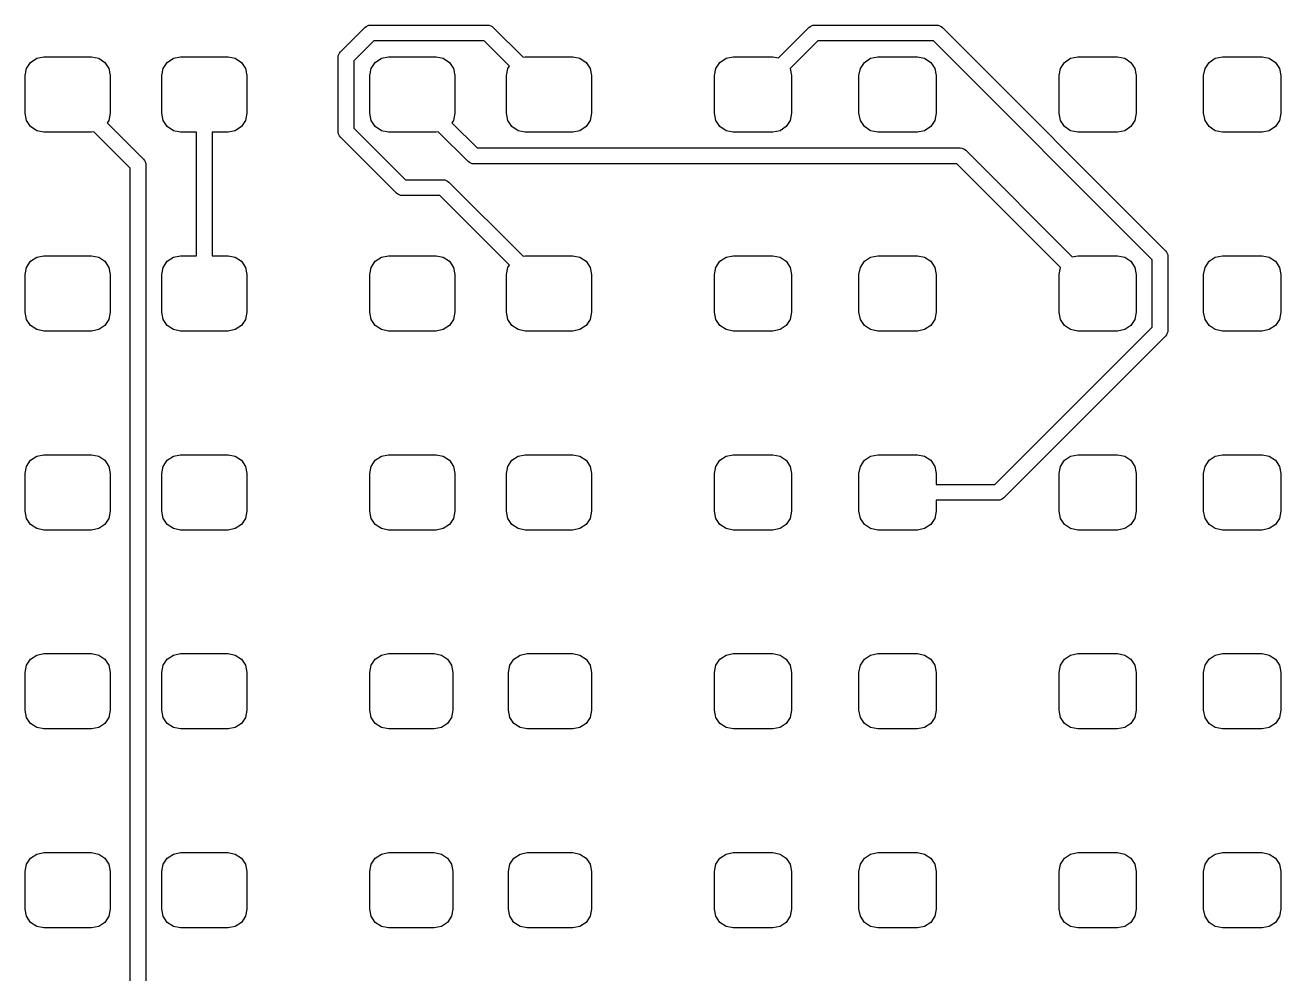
# Model space of a CAD drawing. Header units: inches. Extents: x 5.8 to 18, y -6.4 to -1.3.
# Drawn here: x 8.495 to 9.119, y -2.612 to -2.14 of the extents above; entities that cross this region are included whole.
import ezdxf

# ---------------------------------------------------------------- set-up
doc = ezdxf.new("R2010")
doc.units = ezdxf.units.IN
doc.header["$MEASUREMENT"] = 0
doc.layers.add('F.Cu', color=13, linetype='CONTINUOUS', true_color=0xc83434)

msp = doc.modelspace()

# ---------------------------------------------------------------- linework, layer by layer
at = {"layer": 'F.Cu', "linetype": 'CONTINUOUS'}
for p, q in [((8.6659, -2.14043), (8.66666, -2.14035)), ((8.66666, -2.14035), (8.7249, -2.14035)), ((8.7249, -2.14035), (8.72567, -2.14043)), ((8.88654, -2.14043), (8.8873, -2.14035)), ((8.8873, -2.14035), (8.9481, -2.14035)), ((8.9481, -2.14035), (8.94887, -2.14043)), ((8.65174, -2.15364), (8.66388, -2.14151)), ((8.66388, -2.14151), (8.66448, -2.14102)), ((8.66448, -2.14102), (8.6659, -2.14043)), ((8.72567, -2.14043), (8.72709, -2.14102)), ((8.72709, -2.14102), (8.72769, -2.14151)), ((8.72769, -2.14151), (8.7425, -2.15632)), ((8.86938, -2.15665), (8.88452, -2.14151)), ((8.88452, -2.14151), (8.88512, -2.14102)), ((8.88512, -2.14102), (8.88654, -2.14043)), ((8.94887, -2.14043), (8.95029, -2.14102)), ((8.95029, -2.14102), (8.95088, -2.14151)), ((8.95088, -2.14151), (9.06184, -2.25246)), ((8.6683, -2.14823), (8.65846, -2.15806)), ((8.72327, -2.14823), (8.6683, -2.14823)), ((8.73575, -2.1607), (8.72327, -2.14823)), ((8.88893, -2.14823), (8.87528, -2.16189)), ((8.94647, -2.14823), (8.88893, -2.14823)), ((9.05512, -2.25688), (8.94647, -2.14823)), ((8.49579, -2.16187), (8.49782, -2.15884)), ((8.49782, -2.15884), (8.50085, -2.15681)), ((8.50085, -2.15681), (8.50443, -2.1561)), ((8.50443, -2.1561), (8.52805, -2.1561)), ((8.52805, -2.1561), (8.53163, -2.15681)), ((8.53163, -2.15681), (8.53466, -2.15884)), ((8.53466, -2.15884), (8.53669, -2.16187)), ((8.5637, -2.16187), (8.56573, -2.15884)), ((8.56573, -2.15884), (8.56876, -2.15681)), ((8.56876, -2.15681), (8.57234, -2.1561)), ((8.57234, -2.1561), (8.59596, -2.1561)), ((8.59596, -2.1561), (8.59954, -2.15681)), ((8.59954, -2.15681), (8.60258, -2.15884)), ((8.60258, -2.15884), (8.6046, -2.16187)), ((8.65059, -2.15643), (8.65067, -2.15566)), ((8.65059, -2.19318), (8.65059, -2.15643)), ((8.65067, -2.15566), (8.65125, -2.15424)), ((8.65125, -2.15424), (8.65174, -2.15364)), ((8.65846, -2.15806), (8.65846, -2.19155)), ((8.66705, -2.16187), (8.66908, -2.15884)), ((8.66908, -2.15884), (8.67211, -2.15681)), ((8.67211, -2.15681), (8.67569, -2.1561)), ((8.67569, -2.1561), (8.69931, -2.1561)), ((8.69931, -2.1561), (8.70289, -2.15681)), ((8.70289, -2.15681), (8.70592, -2.15884)), ((8.70592, -2.15884), (8.70795, -2.16187)), ((8.7425, -2.15632), (8.7436, -2.1561)), ((8.7436, -2.1561), (8.76722, -2.1561)), ((8.76722, -2.1561), (8.7708, -2.15681)), ((8.7708, -2.15681), (8.77384, -2.15884)), ((8.77384, -2.15884), (8.77586, -2.16187)), ((8.83831, -2.16187), (8.84034, -2.15884)), ((8.84034, -2.15884), (8.84337, -2.15681)), ((8.84337, -2.15681), (8.84695, -2.1561)), ((8.84695, -2.1561), (8.86663, -2.1561)), ((8.86663, -2.1561), (8.86938, -2.15665)), ((8.91016, -2.16187), (8.91219, -2.15884)), ((8.91219, -2.15884), (8.91522, -2.15681)), ((8.91522, -2.15681), (8.9188, -2.1561)), ((8.9188, -2.1561), (8.93848, -2.1561)), ((8.93848, -2.1561), (8.94206, -2.15681)), ((8.94206, -2.15681), (8.9451, -2.15884)), ((8.9451, -2.15884), (8.94712, -2.16187)), ((9.00957, -2.16187), (9.0116, -2.15884)), ((9.0116, -2.15884), (9.01463, -2.15681)), ((9.01463, -2.15681), (9.01821, -2.1561)), ((9.01821, -2.1561), (9.03789, -2.1561)), ((9.03789, -2.1561), (9.04147, -2.15681)), ((9.04147, -2.15681), (9.04451, -2.15884)), ((9.04451, -2.15884), (9.04653, -2.16187)), ((9.08142, -2.16187), (9.08345, -2.15884)), ((9.08345, -2.15884), (9.08648, -2.15681)), ((9.08648, -2.15681), (9.09006, -2.1561)), ((9.09006, -2.1561), (9.10974, -2.1561)), ((9.10974, -2.1561), (9.11332, -2.15681)), ((9.11332, -2.15681), (9.11636, -2.15884)), ((9.11636, -2.15884), (9.11838, -2.16187)), ((8.49508, -2.16545), (8.49579, -2.16187)), ((8.53669, -2.16187), (8.5374, -2.16545)), ((8.56299, -2.16545), (8.5637, -2.16187)), ((8.6046, -2.16187), (8.60531, -2.16545)), ((8.66634, -2.16545), (8.66705, -2.16187)), ((8.70795, -2.16187), (8.70866, -2.16545)), ((8.73425, -2.16545), (8.73496, -2.16187)), ((8.73496, -2.16187), (8.73575, -2.1607)), ((8.77586, -2.16187), (8.77657, -2.16545)), ((8.8376, -2.16545), (8.83831, -2.16187)), ((8.87528, -2.16189), (8.87598, -2.16545)), ((8.90945, -2.16545), (8.91016, -2.16187)), ((8.94712, -2.16187), (8.94783, -2.16545)), ((9.00886, -2.16545), (9.00957, -2.16187)), ((9.04653, -2.16187), (9.04724, -2.16545)), ((9.08071, -2.16545), (9.08142, -2.16187)), ((9.11838, -2.16187), (9.11909, -2.16545)), ((8.49508, -2.18415), (8.49508, -2.16545)), ((8.5374, -2.16545), (8.5374, -2.18415)), ((8.56299, -2.18415), (8.56299, -2.16545)), ((8.60531, -2.16545), (8.60531, -2.18415)), ((8.66634, -2.18415), (8.66634, -2.16545)), ((8.70866, -2.16545), (8.70866, -2.18415)), ((8.73425, -2.18415), (8.73425, -2.16545)), ((8.77657, -2.16545), (8.77657, -2.18415)), ((8.8376, -2.18415), (8.8376, -2.16545)), ((8.87598, -2.16545), (8.87598, -2.18415)), ((8.90945, -2.18415), (8.90945, -2.16545)), ((8.94783, -2.16545), (8.94783, -2.18415)), ((9.00886, -2.18415), (9.00886, -2.16545)), ((9.04724, -2.16545), (9.04724, -2.18415)), ((9.08071, -2.18415), (9.08071, -2.16545)), ((9.11909, -2.16545), (9.11909, -2.18415)), ((8.49579, -2.18773), (8.49508, -2.18415)), ((8.49782, -2.19077), (8.49579, -2.18773)), ((8.53669, -2.18773), (8.53591, -2.1889)), ((8.53591, -2.1889), (8.55396, -2.20696)), ((8.5374, -2.18415), (8.53669, -2.18773)), ((8.5637, -2.18773), (8.56299, -2.18415)), ((8.56573, -2.19077), (8.5637, -2.18773)), ((8.6046, -2.18773), (8.60258, -2.19077)), ((8.60531, -2.18415), (8.6046, -2.18773)), ((8.66705, -2.18773), (8.66634, -2.18415)), ((8.66908, -2.19077), (8.66705, -2.18773)), ((8.70795, -2.18773), (8.70717, -2.1889)), ((8.70717, -2.1889), (8.71964, -2.20138)), ((8.70866, -2.18415), (8.70795, -2.18773)), ((8.73496, -2.18773), (8.73425, -2.18415)), ((8.73699, -2.19077), (8.73496, -2.18773)), ((8.77586, -2.18773), (8.77384, -2.19077)), ((8.77657, -2.18415), (8.77586, -2.18773)), ((8.83831, -2.18773), (8.8376, -2.18415)), ((8.84034, -2.19077), (8.83831, -2.18773)), ((8.87527, -2.18773), (8.87325, -2.19077)), ((8.87598, -2.18415), (8.87527, -2.18773)), ((8.91016, -2.18773), (8.90945, -2.18415)), ((8.91219, -2.19077), (8.91016, -2.18773)), ((8.94712, -2.18773), (8.9451, -2.19077)), ((8.94783, -2.18415), (8.94712, -2.18773)), ((9.00957, -2.18773), (9.00886, -2.18415)), ((9.0116, -2.19077), (9.00957, -2.18773)), ((9.04653, -2.18773), (9.04451, -2.19077)), ((9.04724, -2.18415), (9.04653, -2.18773)), ((9.08142, -2.18773), (9.08071, -2.18415)), ((9.08345, -2.19077), (9.08142, -2.18773)), ((9.11838, -2.18773), (9.11636, -2.19077)), ((9.11909, -2.18415), (9.11838, -2.18773)), ((8.50085, -2.19279), (8.49782, -2.19077)), ((8.50443, -2.1935), (8.50085, -2.19279)), ((8.52805, -2.1935), (8.50443, -2.1935)), ((8.52915, -2.19328), (8.52805, -2.1935)), ((8.54724, -2.21137), (8.52915, -2.19328)), ((8.56876, -2.19279), (8.56573, -2.19077)), ((8.57234, -2.1935), (8.56876, -2.19279)), ((8.58022, -2.1935), (8.57234, -2.1935)), ((8.58022, -2.25492), (8.58022, -2.1935)), ((8.59596, -2.1935), (8.58809, -2.1935)), ((8.58809, -2.1935), (8.58809, -2.25492)), ((8.59954, -2.19279), (8.59596, -2.1935)), ((8.60258, -2.19077), (8.59954, -2.19279)), ((8.65067, -2.19395), (8.65059, -2.19318)), ((8.65125, -2.19537), (8.65067, -2.19395)), ((8.65174, -2.19596), (8.65125, -2.19537)), ((8.67963, -2.22385), (8.65174, -2.19596)), ((8.65846, -2.19155), (8.68404, -2.21713)), ((8.67211, -2.19279), (8.66908, -2.19077)), ((8.67569, -2.1935), (8.67211, -2.19279)), ((8.69931, -2.1935), (8.67569, -2.1935)), ((8.70041, -2.19328), (8.69931, -2.1935)), ((8.71523, -2.2081), (8.70041, -2.19328)), ((8.74002, -2.19279), (8.73699, -2.19077)), ((8.7436, -2.1935), (8.74002, -2.19279)), ((8.76722, -2.1935), (8.7436, -2.1935)), ((8.7708, -2.19279), (8.76722, -2.1935)), ((8.77384, -2.19077), (8.7708, -2.19279)), ((8.84337, -2.19279), (8.84034, -2.19077)), ((8.84695, -2.1935), (8.84337, -2.19279)), ((8.86663, -2.1935), (8.84695, -2.1935)), ((8.87021, -2.19279), (8.86663, -2.1935)), ((8.87325, -2.19077), (8.87021, -2.19279)), ((8.91522, -2.19279), (8.91219, -2.19077)), ((8.9188, -2.1935), (8.91522, -2.19279)), ((8.93848, -2.1935), (8.9188, -2.1935)), ((8.94206, -2.19279), (8.93848, -2.1935)), ((8.9451, -2.19077), (8.94206, -2.19279)), ((9.01463, -2.19279), (9.0116, -2.19077)), ((9.01821, -2.1935), (9.01463, -2.19279)), ((9.03789, -2.1935), (9.01821, -2.1935)), ((9.04147, -2.19279), (9.03789, -2.1935)), ((9.04451, -2.19077), (9.04147, -2.19279)), ((9.08648, -2.19279), (9.08345, -2.19077)), ((9.09006, -2.1935), (9.08648, -2.19279)), ((9.10974, -2.1935), (9.09006, -2.1935)), ((9.11332, -2.19279), (9.10974, -2.1935)), ((9.11636, -2.19077), (9.11332, -2.19279)), ((8.71964, -2.20138), (8.95974, -2.20138)), ((8.95974, -2.20138), (8.96051, -2.20145)), ((8.96051, -2.20145), (8.96193, -2.20204)), ((8.96193, -2.20204), (8.96253, -2.20253)), ((8.96253, -2.20253), (9.01546, -2.25547)), ((8.55396, -2.20696), (8.55445, -2.20756)), ((8.55445, -2.20756), (8.55488, -2.20859)), ((8.55488, -2.20859), (8.55504, -2.20898)), ((8.55504, -2.20898), (8.55512, -2.20974)), ((8.71582, -2.20859), (8.71523, -2.2081)), ((8.71724, -2.20918), (8.71582, -2.20859)), ((8.54724, -2.88491), (8.54724, -2.21137)), ((8.55512, -2.20974), (8.55512, -2.88328)), ((8.71801, -2.20925), (8.71724, -2.20918)), ((8.95811, -2.20925), (8.71801, -2.20925)), ((9.00957, -2.26071), (8.95811, -2.20925)), ((8.68404, -2.21713), (8.70285, -2.21713)), ((8.70285, -2.21713), (8.70362, -2.2172)), ((8.70362, -2.2172), (8.70504, -2.21779)), ((8.70504, -2.21779), (8.70564, -2.21828)), ((8.70564, -2.21828), (8.7425, -2.25514)), ((8.68023, -2.22434), (8.67963, -2.22385)), ((8.68064, -2.22451), (8.68023, -2.22434)), ((8.68164, -2.22492), (8.68064, -2.22451)), ((8.68241, -2.225), (8.68164, -2.22492)), ((8.70122, -2.225), (8.68241, -2.225)), ((8.73575, -2.25952), (8.70122, -2.225)), ((9.06184, -2.25246), (9.06233, -2.25306)), ((8.49579, -2.26069), (8.49782, -2.25766)), ((8.49782, -2.25766), (8.50085, -2.25563)), ((8.50085, -2.25563), (8.50443, -2.25492)), ((8.50443, -2.25492), (8.52805, -2.25492)), ((8.52805, -2.25492), (8.53163, -2.25563)), ((8.53163, -2.25563), (8.53466, -2.25766)), ((8.53466, -2.25766), (8.53669, -2.26069)), ((8.5637, -2.26069), (8.56573, -2.25766)), ((8.56573, -2.25766), (8.56876, -2.25563)), ((8.56876, -2.25563), (8.57234, -2.25492)), ((8.57234, -2.25492), (8.58022, -2.25492)), ((8.58809, -2.25492), (8.59596, -2.25492)), ((8.59596, -2.25492), (8.59954, -2.25563)), ((8.59954, -2.25563), (8.60258, -2.25766)), ((8.60258, -2.25766), (8.6046, -2.26069)), ((8.66705, -2.26069), (8.66908, -2.25766)), ((8.66908, -2.25766), (8.67211, -2.25563)), ((8.67211, -2.25563), (8.67569, -2.25492)), ((8.67569, -2.25492), (8.69931, -2.25492)), ((8.69931, -2.25492), (8.70289, -2.25563)), ((8.70289, -2.25563), (8.70592, -2.25766)), ((8.70592, -2.25766), (8.70795, -2.26069)), ((8.7425, -2.25514), (8.7436, -2.25492)), ((8.7436, -2.25492), (8.76722, -2.25492)), ((8.76722, -2.25492), (8.7708, -2.25563)), ((8.7708, -2.25563), (8.77384, -2.25766)), ((8.77384, -2.25766), (8.77586, -2.26069)), ((8.83831, -2.26069), (8.84034, -2.25766)), ((8.84034, -2.25766), (8.84337, -2.25563)), ((8.84337, -2.25563), (8.84695, -2.25492)), ((8.84695, -2.25492), (8.86663, -2.25492)), ((8.86663, -2.25492), (8.87021, -2.25563)), ((8.87021, -2.25563), (8.87325, -2.25766)), ((8.87325, -2.25766), (8.87527, -2.26069)), ((8.91016, -2.26069), (8.91219, -2.25766)), ((8.91219, -2.25766), (8.91522, -2.25563)), ((8.91522, -2.25563), (8.9188, -2.25492)), ((8.9188, -2.25492), (8.93848, -2.25492)), ((8.93848, -2.25492), (8.94206, -2.25563)), ((8.94206, -2.25563), (8.9451, -2.25766)), ((8.9451, -2.25766), (8.94712, -2.26069)), ((9.01546, -2.25547), (9.01821, -2.25492)), ((9.01821, -2.25492), (9.03789, -2.25492)), ((9.03789, -2.25492), (9.04147, -2.25563)), ((9.04147, -2.25563), (9.04451, -2.25766)), ((9.04451, -2.25766), (9.04653, -2.26069)), ((9.05512, -2.29037), (9.05512, -2.25688)), ((9.06233, -2.25306), (9.06292, -2.25448)), ((9.06292, -2.25448), (9.06299, -2.25525)), ((9.06299, -2.25525), (9.06299, -2.292)), ((9.08142, -2.26069), (9.08345, -2.25766)), ((9.08345, -2.25766), (9.08648, -2.25563)), ((9.08648, -2.25563), (9.09006, -2.25492)), ((9.09006, -2.25492), (9.10974, -2.25492)), ((9.10974, -2.25492), (9.11332, -2.25563)), ((9.11332, -2.25563), (9.11636, -2.25766)), ((9.11636, -2.25766), (9.11838, -2.26069)), ((8.49508, -2.26427), (8.49579, -2.26069)), ((8.49508, -2.28297), (8.49508, -2.26427)), ((8.53669, -2.26069), (8.5374, -2.26427)), ((8.5374, -2.26427), (8.5374, -2.28297)), ((8.56299, -2.26427), (8.5637, -2.26069)), ((8.56299, -2.28297), (8.56299, -2.26427)), ((8.6046, -2.26069), (8.60531, -2.26427)), ((8.60531, -2.26427), (8.60531, -2.28297)), ((8.66634, -2.26427), (8.66705, -2.26069)), ((8.66634, -2.28297), (8.66634, -2.26427)), ((8.70795, -2.26069), (8.70866, -2.26427)), ((8.70866, -2.26427), (8.70866, -2.28297)), ((8.73425, -2.26427), (8.73496, -2.26069)), ((8.73425, -2.28297), (8.73425, -2.26427)), ((8.73496, -2.26069), (8.73575, -2.25952)), ((8.77586, -2.26069), (8.77657, -2.26427)), ((8.77657, -2.26427), (8.77657, -2.28297)), ((8.8376, -2.26427), (8.83831, -2.26069)), ((8.8376, -2.28297), (8.8376, -2.26427)), ((8.87527, -2.26069), (8.87598, -2.26427)), ((8.87598, -2.26427), (8.87598, -2.28297)), ((8.90945, -2.26427), (8.91016, -2.26069)), ((8.90945, -2.28297), (8.90945, -2.26427)), ((8.94712, -2.26069), (8.94783, -2.26427)), ((8.94783, -2.26427), (8.94783, -2.28297)), ((9.00886, -2.26427), (9.00957, -2.26071)), ((9.00886, -2.28297), (9.00886, -2.26427)), ((9.04653, -2.26069), (9.04724, -2.26427)), ((9.04724, -2.26427), (9.04724, -2.28297)), ((9.08071, -2.26427), (9.08142, -2.26069)), ((9.08071, -2.28297), (9.08071, -2.26427)), ((9.11838, -2.26069), (9.11909, -2.26427)), ((9.11909, -2.26427), (9.11909, -2.28297)), ((8.49579, -2.28655), (8.49508, -2.28297)), ((8.5374, -2.28297), (8.53669, -2.28655)), ((8.5637, -2.28655), (8.56299, -2.28297)), ((8.60531, -2.28297), (8.6046, -2.28655)), ((8.66705, -2.28655), (8.66634, -2.28297)), ((8.70866, -2.28297), (8.70795, -2.28655)), ((8.73496, -2.28655), (8.73425, -2.28297)), ((8.77657, -2.28297), (8.77586, -2.28655)), ((8.83831, -2.28655), (8.8376, -2.28297)), ((8.87598, -2.28297), (8.87527, -2.28655)), ((8.91016, -2.28655), (8.90945, -2.28297)), ((8.94783, -2.28297), (8.94712, -2.28655)), ((9.00957, -2.28655), (9.00886, -2.28297)), ((9.04724, -2.28297), (9.04653, -2.28655)), ((9.08142, -2.28655), (9.08071, -2.28297)), ((9.11909, -2.28297), (9.11838, -2.28655)), ((8.49782, -2.28958), (8.49579, -2.28655)), ((8.50085, -2.29161), (8.49782, -2.28958)), ((8.53466, -2.28958), (8.53163, -2.29161)), ((8.53669, -2.28655), (8.53466, -2.28958)), ((8.56573, -2.28958), (8.5637, -2.28655)), ((8.56876, -2.29161), (8.56573, -2.28958)), ((8.60258, -2.28958), (8.59954, -2.29161)), ((8.6046, -2.28655), (8.60258, -2.28958)), ((8.66908, -2.28958), (8.66705, -2.28655)), ((8.67211, -2.29161), (8.66908, -2.28958)), ((8.70592, -2.28958), (8.70289, -2.29161)), ((8.70795, -2.28655), (8.70592, -2.28958)), ((8.73699, -2.28958), (8.73496, -2.28655)), ((8.74002, -2.29161), (8.73699, -2.28958)), ((8.77384, -2.28958), (8.7708, -2.29161)), ((8.77586, -2.28655), (8.77384, -2.28958)), ((8.84034, -2.28958), (8.83831, -2.28655)), ((8.84337, -2.29161), (8.84034, -2.28958)), ((8.87325, -2.28958), (8.87021, -2.29161)), ((8.87527, -2.28655), (8.87325, -2.28958)), ((8.91219, -2.28958), (8.91016, -2.28655)), ((8.91522, -2.29161), (8.91219, -2.28958)), ((8.9451, -2.28958), (8.94206, -2.29161)), ((8.94712, -2.28655), (8.9451, -2.28958)), ((9.0116, -2.28958), (9.00957, -2.28655)), ((9.01463, -2.29161), (9.0116, -2.28958)), ((9.04451, -2.28958), (9.04147, -2.29161)), ((9.04653, -2.28655), (9.04451, -2.28958)), ((9.08345, -2.28958), (9.08142, -2.28655)), ((9.08648, -2.29161), (9.08345, -2.28958)), ((9.11636, -2.28958), (9.11332, -2.29161)), ((9.11838, -2.28655), (9.11636, -2.28958)), ((8.50443, -2.29232), (8.50085, -2.29161)), ((8.52805, -2.29232), (8.50443, -2.29232)), ((8.53163, -2.29161), (8.52805, -2.29232)), ((8.57234, -2.29232), (8.56876, -2.29161)), ((8.59596, -2.29232), (8.57234, -2.29232)), ((8.59954, -2.29161), (8.59596, -2.29232)), ((8.67569, -2.29232), (8.67211, -2.29161)), ((8.69931, -2.29232), (8.67569, -2.29232)), ((8.70289, -2.29161), (8.69931, -2.29232)), ((8.7436, -2.29232), (8.74002, -2.29161)), ((8.76722, -2.29232), (8.7436, -2.29232)), ((8.7708, -2.29161), (8.76722, -2.29232)), ((8.84695, -2.29232), (8.84337, -2.29161)), ((8.86663, -2.29232), (8.84695, -2.29232)), ((8.87021, -2.29161), (8.86663, -2.29232)), ((8.9188, -2.29232), (8.91522, -2.29161)), ((8.93848, -2.29232), (8.9188, -2.29232)), ((8.94206, -2.29161), (8.93848, -2.29232)), ((8.97698, -2.3685), (9.05512, -2.29037)), ((9.06184, -2.29478), (8.98139, -2.37522)), ((9.01821, -2.29232), (9.01463, -2.29161)), ((9.03789, -2.29232), (9.01821, -2.29232)), ((9.04147, -2.29161), (9.03789, -2.29232)), ((9.06233, -2.29418), (9.06184, -2.29478)), ((9.0625, -2.29377), (9.06233, -2.29418)), ((9.06292, -2.29277), (9.0625, -2.29377)), ((9.06299, -2.292), (9.06292, -2.29277)), ((9.09006, -2.29232), (9.08648, -2.29161)), ((9.10974, -2.29232), (9.09006, -2.29232)), ((9.11332, -2.29161), (9.10974, -2.29232)), ((8.49579, -2.35951), (8.49782, -2.35648)), ((8.49782, -2.35648), (8.50085, -2.35445)), ((8.50085, -2.35445), (8.50443, -2.35374)), ((8.50443, -2.35374), (8.52805, -2.35374)), ((8.52805, -2.35374), (8.53163, -2.35445)), ((8.53163, -2.35445), (8.53466, -2.35648)), ((8.53466, -2.35648), (8.53669, -2.35951)), ((8.5637, -2.35951), (8.56573, -2.35648)), ((8.56573, -2.35648), (8.56876, -2.35445)), ((8.56876, -2.35445), (8.57234, -2.35374)), ((8.57234, -2.35374), (8.59596, -2.35374)), ((8.59596, -2.35374), (8.59954, -2.35445)), ((8.59954, -2.35445), (8.60258, -2.35648)), ((8.60258, -2.35648), (8.6046, -2.35951)), ((8.66705, -2.35951), (8.66908, -2.35648)), ((8.66908, -2.35648), (8.67211, -2.35445)), ((8.67211, -2.35445), (8.67569, -2.35374)), ((8.67569, -2.35374), (8.69931, -2.35374)), ((8.69931, -2.35374), (8.70289, -2.35445)), ((8.70289, -2.35445), (8.70592, -2.35648)), ((8.70592, -2.35648), (8.70795, -2.35951)), ((8.73496, -2.35951), (8.73699, -2.35648)), ((8.73699, -2.35648), (8.74002, -2.35445)), ((8.74002, -2.35445), (8.7436, -2.35374)), ((8.7436, -2.35374), (8.76722, -2.35374)), ((8.76722, -2.35374), (8.7708, -2.35445)), ((8.7708, -2.35445), (8.77384, -2.35648)), ((8.77384, -2.35648), (8.77586, -2.35951)), ((8.83831, -2.35951), (8.84034, -2.35648)), ((8.84034, -2.35648), (8.84337, -2.35445)), ((8.84337, -2.35445), (8.84695, -2.35374)), ((8.84695, -2.35374), (8.86663, -2.35374)), ((8.86663, -2.35374), (8.87021, -2.35445)), ((8.87021, -2.35445), (8.87325, -2.35648)), ((8.87325, -2.35648), (8.87527, -2.35951)), ((8.91016, -2.35951), (8.91219, -2.35648)), ((8.91219, -2.35648), (8.91522, -2.35445)), ((8.91522, -2.35445), (8.9188, -2.35374)), ((8.9188, -2.35374), (8.93848, -2.35374)), ((8.93848, -2.35374), (8.94206, -2.35445)), ((8.94206, -2.35445), (8.9451, -2.35648)), ((8.9451, -2.35648), (8.94712, -2.35951)), ((9.00957, -2.35951), (9.0116, -2.35648)), ((9.0116, -2.35648), (9.01463, -2.35445)), ((9.01463, -2.35445), (9.01821, -2.35374)), ((9.01821, -2.35374), (9.03789, -2.35374)), ((9.03789, -2.35374), (9.04147, -2.35445)), ((9.04147, -2.35445), (9.04451, -2.35648)), ((9.04451, -2.35648), (9.04653, -2.35951)), ((9.08142, -2.35951), (9.08345, -2.35648)), ((9.08345, -2.35648), (9.08648, -2.35445)), ((9.08648, -2.35445), (9.09006, -2.35374)), ((9.09006, -2.35374), (9.10974, -2.35374)), ((9.10974, -2.35374), (9.11332, -2.35445)), ((9.11332, -2.35445), (9.11636, -2.35648)), ((9.11636, -2.35648), (9.11838, -2.35951)), ((8.49508, -2.36309), (8.49579, -2.35951)), ((8.49508, -2.38179), (8.49508, -2.36309)), ((8.53669, -2.35951), (8.5374, -2.36309)), ((8.5374, -2.36309), (8.5374, -2.38179)), ((8.56299, -2.36309), (8.5637, -2.35951)), ((8.56299, -2.38179), (8.56299, -2.36309)), ((8.6046, -2.35951), (8.60531, -2.36309)), ((8.60531, -2.36309), (8.60531, -2.38179)), ((8.66634, -2.36309), (8.66705, -2.35951)), ((8.66634, -2.38179), (8.66634, -2.36309)), ((8.70795, -2.35951), (8.70866, -2.36309)), ((8.70866, -2.36309), (8.70866, -2.38179)), ((8.73425, -2.36309), (8.73496, -2.35951)), ((8.73425, -2.38179), (8.73425, -2.36309)), ((8.77586, -2.35951), (8.77657, -2.36309)), ((8.77657, -2.36309), (8.77657, -2.38179)), ((8.8376, -2.36309), (8.83831, -2.35951)), ((8.8376, -2.38179), (8.8376, -2.36309)), ((8.87527, -2.35951), (8.87598, -2.36309)), ((8.87598, -2.36309), (8.87598, -2.38179)), ((8.90945, -2.36309), (8.91016, -2.35951)), ((8.90945, -2.38179), (8.90945, -2.36309)), ((8.94712, -2.35951), (8.94783, -2.36309)), ((8.94783, -2.36309), (8.94783, -2.3685)), ((9.00886, -2.36309), (9.00957, -2.35951)), ((9.00886, -2.38179), (9.00886, -2.36309)), ((9.04653, -2.35951), (9.04724, -2.36309)), ((9.04724, -2.36309), (9.04724, -2.38179)), ((9.08071, -2.36309), (9.08142, -2.35951)), ((9.08071, -2.38179), (9.08071, -2.36309)), ((9.11838, -2.35951), (9.11909, -2.36309)), ((9.11909, -2.36309), (9.11909, -2.38179)), ((8.94783, -2.3685), (8.97698, -2.3685)), ((8.97861, -2.37638), (8.94783, -2.37638)), ((8.94783, -2.37638), (8.94783, -2.38179)), ((8.97938, -2.3763), (8.97861, -2.37638)), ((8.9808, -2.37571), (8.97938, -2.3763)), ((8.98139, -2.37522), (8.9808, -2.37571)), ((8.49579, -2.38537), (8.49508, -2.38179)), ((8.5374, -2.38179), (8.53669, -2.38537)), ((8.5637, -2.38537), (8.56299, -2.38179)), ((8.60531, -2.38179), (8.6046, -2.38537)), ((8.66705, -2.38537), (8.66634, -2.38179)), ((8.70866, -2.38179), (8.70795, -2.38537)), ((8.73496, -2.38537), (8.73425, -2.38179)), ((8.77657, -2.38179), (8.77586, -2.38537)), ((8.83831, -2.38537), (8.8376, -2.38179)), ((8.87598, -2.38179), (8.87527, -2.38537)), ((8.91016, -2.38537), (8.90945, -2.38179)), ((8.94783, -2.38179), (8.94712, -2.38537)), ((9.00957, -2.38537), (9.00886, -2.38179)), ((9.04724, -2.38179), (9.04653, -2.38537)), ((9.08142, -2.38537), (9.08071, -2.38179)), ((9.11909, -2.38179), (9.11838, -2.38537)), ((8.49782, -2.3884), (8.49579, -2.38537)), ((8.50085, -2.39043), (8.49782, -2.3884)), ((8.53466, -2.3884), (8.53163, -2.39043)), ((8.53669, -2.38537), (8.53466, -2.3884)), ((8.56573, -2.3884), (8.5637, -2.38537)), ((8.56876, -2.39043), (8.56573, -2.3884)), ((8.60258, -2.3884), (8.59954, -2.39043)), ((8.6046, -2.38537), (8.60258, -2.3884)), ((8.66908, -2.3884), (8.66705, -2.38537)), ((8.67211, -2.39043), (8.66908, -2.3884)), ((8.70592, -2.3884), (8.70289, -2.39043)), ((8.70795, -2.38537), (8.70592, -2.3884)), ((8.73699, -2.3884), (8.73496, -2.38537)), ((8.74002, -2.39043), (8.73699, -2.3884)), ((8.77384, -2.3884), (8.7708, -2.39043)), ((8.77586, -2.38537), (8.77384, -2.3884)), ((8.84034, -2.3884), (8.83831, -2.38537)), ((8.84337, -2.39043), (8.84034, -2.3884)), ((8.87325, -2.3884), (8.87021, -2.39043)), ((8.87527, -2.38537), (8.87325, -2.3884)), ((8.91219, -2.3884), (8.91016, -2.38537)), ((8.91522, -2.39043), (8.91219, -2.3884)), ((8.9451, -2.3884), (8.94206, -2.39043)), ((8.94712, -2.38537), (8.9451, -2.3884)), ((9.0116, -2.3884), (9.00957, -2.38537)), ((9.01463, -2.39043), (9.0116, -2.3884)), ((9.04451, -2.3884), (9.04147, -2.39043)), ((9.04653, -2.38537), (9.04451, -2.3884)), ((9.08345, -2.3884), (9.08142, -2.38537)), ((9.08648, -2.39043), (9.08345, -2.3884)), ((9.11636, -2.3884), (9.11332, -2.39043)), ((9.11838, -2.38537), (9.11636, -2.3884)), ((8.50443, -2.39114), (8.50085, -2.39043)), ((8.52805, -2.39114), (8.50443, -2.39114)), ((8.53163, -2.39043), (8.52805, -2.39114)), ((8.57234, -2.39114), (8.56876, -2.39043)), ((8.59596, -2.39114), (8.57234, -2.39114)), ((8.59954, -2.39043), (8.59596, -2.39114)), ((8.67569, -2.39114), (8.67211, -2.39043)), ((8.69931, -2.39114), (8.67569, -2.39114)), ((8.70289, -2.39043), (8.69931, -2.39114)), ((8.7436, -2.39114), (8.74002, -2.39043)), ((8.76722, -2.39114), (8.7436, -2.39114)), ((8.7708, -2.39043), (8.76722, -2.39114)), ((8.84695, -2.39114), (8.84337, -2.39043)), ((8.86663, -2.39114), (8.84695, -2.39114)), ((8.87021, -2.39043), (8.86663, -2.39114)), ((8.9188, -2.39114), (8.91522, -2.39043)), ((8.93848, -2.39114), (8.9188, -2.39114)), ((8.94206, -2.39043), (8.93848, -2.39114)), ((9.01821, -2.39114), (9.01463, -2.39043)), ((9.03789, -2.39114), (9.01821, -2.39114)), ((9.04147, -2.39043), (9.03789, -2.39114)), ((9.09006, -2.39114), (9.08648, -2.39043)), ((9.10974, -2.39114), (9.09006, -2.39114)), ((9.11332, -2.39043), (9.10974, -2.39114)), ((8.49508, -2.46191), (8.49579, -2.45833)), ((8.49579, -2.45833), (8.49782, -2.4553)), ((8.49782, -2.4553), (8.50085, -2.45327)), ((8.50085, -2.45327), (8.50443, -2.45256)), ((8.50443, -2.45256), (8.52805, -2.45256)), ((8.52805, -2.45256), (8.53163, -2.45327)), ((8.53163, -2.45327), (8.53466, -2.4553)), ((8.53466, -2.4553), (8.53669, -2.45833)), ((8.53669, -2.45833), (8.5374, -2.46191)), ((8.56299, -2.46191), (8.5637, -2.45833)), ((8.5637, -2.45833), (8.56573, -2.4553)), ((8.56573, -2.4553), (8.56876, -2.45327)), ((8.56876, -2.45327), (8.57234, -2.45256)), ((8.57234, -2.45256), (8.59596, -2.45256)), ((8.59596, -2.45256), (8.59954, -2.45327)), ((8.59954, -2.45327), (8.60258, -2.4553)), ((8.60258, -2.4553), (8.6046, -2.45833)), ((8.6046, -2.45833), (8.60531, -2.46191)), ((8.66634, -2.46191), (8.66705, -2.45833)), ((8.66705, -2.45833), (8.66908, -2.4553)), ((8.66908, -2.4553), (8.67211, -2.45327)), ((8.67211, -2.45327), (8.67569, -2.45256)), ((8.67569, -2.45256), (8.69833, -2.45256)), ((8.69833, -2.45256), (8.70191, -2.45327)), ((8.70191, -2.45327), (8.70494, -2.4553)), ((8.70494, -2.4553), (8.70697, -2.45833)), ((8.70697, -2.45833), (8.70768, -2.46191)), ((8.73524, -2.46191), (8.73595, -2.45833)), ((8.73595, -2.45833), (8.73797, -2.4553)), ((8.73797, -2.4553), (8.74101, -2.45327)), ((8.74101, -2.45327), (8.74459, -2.45256)), ((8.74459, -2.45256), (8.76722, -2.45256)), ((8.76722, -2.45256), (8.7708, -2.45327)), ((8.7708, -2.45327), (8.77384, -2.4553)), ((8.77384, -2.4553), (8.77586, -2.45833)), ((8.77586, -2.45833), (8.77657, -2.46191)), ((8.8376, -2.46191), (8.83831, -2.45833)), ((8.83831, -2.45833), (8.84034, -2.4553)), ((8.84034, -2.4553), (8.84337, -2.45327)), ((8.84337, -2.45327), (8.84695, -2.45256)), ((8.84695, -2.45256), (8.86663, -2.45256)), ((8.86663, -2.45256), (8.87021, -2.45327)), ((8.87021, -2.45327), (8.87325, -2.4553)), ((8.87325, -2.4553), (8.87527, -2.45833)), ((8.87527, -2.45833), (8.87598, -2.46191)), ((8.90945, -2.46191), (8.91016, -2.45833)), ((8.91016, -2.45833), (8.91219, -2.4553)), ((8.91219, -2.4553), (8.91522, -2.45327)), ((8.91522, -2.45327), (8.9188, -2.45256)), ((8.9188, -2.45256), (8.93848, -2.45256)), ((8.93848, -2.45256), (8.94206, -2.45327)), ((8.94206, -2.45327), (8.9451, -2.4553)), ((8.9451, -2.4553), (8.94712, -2.45833)), ((8.94712, -2.45833), (8.94783, -2.46191)), ((9.00886, -2.46191), (9.00957, -2.45833)), ((9.00957, -2.45833), (9.0116, -2.4553)), ((9.0116, -2.4553), (9.01463, -2.45327)), ((9.01463, -2.45327), (9.01821, -2.45256)), ((9.01821, -2.45256), (9.03789, -2.45256)), ((9.03789, -2.45256), (9.04147, -2.45327)), ((9.04147, -2.45327), (9.04451, -2.4553)), ((9.04451, -2.4553), (9.04653, -2.45833)), ((9.04653, -2.45833), (9.04724, -2.46191)), ((9.08071, -2.46191), (9.08142, -2.45833)), ((9.08142, -2.45833), (9.08345, -2.4553)), ((9.08345, -2.4553), (9.08648, -2.45327)), ((9.08648, -2.45327), (9.09006, -2.45256)), ((9.09006, -2.45256), (9.10974, -2.45256)), ((9.10974, -2.45256), (9.11332, -2.45327)), ((9.11332, -2.45327), (9.11636, -2.4553)), ((9.11636, -2.4553), (9.11838, -2.45833)), ((9.11838, -2.45833), (9.11909, -2.46191)), ((8.49508, -2.48061), (8.49508, -2.46191)), ((8.5374, -2.46191), (8.5374, -2.48061)), ((8.56299, -2.48061), (8.56299, -2.46191)), ((8.60531, -2.46191), (8.60531, -2.48061)), ((8.66634, -2.48061), (8.66634, -2.46191)), ((8.70768, -2.46191), (8.70768, -2.48061)), ((8.73524, -2.48061), (8.73524, -2.46191)), ((8.77657, -2.46191), (8.77657, -2.48061)), ((8.8376, -2.48061), (8.8376, -2.46191)), ((8.87598, -2.46191), (8.87598, -2.48061)), ((8.90945, -2.48061), (8.90945, -2.46191)), ((8.94783, -2.46191), (8.94783, -2.48061)), ((9.00886, -2.48061), (9.00886, -2.46191)), ((9.04724, -2.46191), (9.04724, -2.48061)), ((9.08071, -2.48061), (9.08071, -2.46191)), ((9.11909, -2.46191), (9.11909, -2.48061)), ((8.49579, -2.48419), (8.49508, -2.48061)), ((8.5374, -2.48061), (8.53669, -2.48419)), ((8.5637, -2.48419), (8.56299, -2.48061)), ((8.60531, -2.48061), (8.6046, -2.48419)), ((8.66705, -2.48419), (8.66634, -2.48061)), ((8.70768, -2.48061), (8.70697, -2.48419)), ((8.73595, -2.48419), (8.73524, -2.48061)), ((8.77657, -2.48061), (8.77586, -2.48419)), ((8.83831, -2.48419), (8.8376, -2.48061)), ((8.87598, -2.48061), (8.87527, -2.48419)), ((8.91016, -2.48419), (8.90945, -2.48061)), ((8.94783, -2.48061), (8.94712, -2.48419)), ((9.00957, -2.48419), (9.00886, -2.48061)), ((9.04724, -2.48061), (9.04653, -2.48419)), ((9.08142, -2.48419), (9.08071, -2.48061)), ((9.11909, -2.48061), (9.11838, -2.48419)), ((8.49782, -2.48722), (8.49579, -2.48419)), ((8.50085, -2.48925), (8.49782, -2.48722)), ((8.50443, -2.48996), (8.50085, -2.48925)), ((8.53163, -2.48925), (8.52805, -2.48996)), ((8.53466, -2.48722), (8.53163, -2.48925)), ((8.53669, -2.48419), (8.53466, -2.48722)), ((8.56573, -2.48722), (8.5637, -2.48419)), ((8.56876, -2.48925), (8.56573, -2.48722)), ((8.57234, -2.48996), (8.56876, -2.48925)), ((8.59954, -2.48925), (8.59596, -2.48996)), ((8.60258, -2.48722), (8.59954, -2.48925)), ((8.6046, -2.48419), (8.60258, -2.48722)), ((8.66908, -2.48722), (8.66705, -2.48419)), ((8.67211, -2.48925), (8.66908, -2.48722)), ((8.67569, -2.48996), (8.67211, -2.48925)), ((8.70191, -2.48925), (8.69833, -2.48996)), ((8.70494, -2.48722), (8.70191, -2.48925)), ((8.70697, -2.48419), (8.70494, -2.48722)), ((8.73797, -2.48722), (8.73595, -2.48419)), ((8.74101, -2.48925), (8.73797, -2.48722)), ((8.74459, -2.48996), (8.74101, -2.48925)), ((8.7708, -2.48925), (8.76722, -2.48996)), ((8.77384, -2.48722), (8.7708, -2.48925)), ((8.77586, -2.48419), (8.77384, -2.48722)), ((8.84034, -2.48722), (8.83831, -2.48419)), ((8.84337, -2.48925), (8.84034, -2.48722)), ((8.84695, -2.48996), (8.84337, -2.48925)), ((8.87021, -2.48925), (8.86663, -2.48996)), ((8.87325, -2.48722), (8.87021, -2.48925)), ((8.87527, -2.48419), (8.87325, -2.48722)), ((8.91219, -2.48722), (8.91016, -2.48419)), ((8.91522, -2.48925), (8.91219, -2.48722)), ((8.9188, -2.48996), (8.91522, -2.48925)), ((8.94206, -2.48925), (8.93848, -2.48996)), ((8.9451, -2.48722), (8.94206, -2.48925)), ((8.94712, -2.48419), (8.9451, -2.48722)), ((9.0116, -2.48722), (9.00957, -2.48419)), ((9.01463, -2.48925), (9.0116, -2.48722)), ((9.01821, -2.48996), (9.01463, -2.48925)), ((9.04147, -2.48925), (9.03789, -2.48996)), ((9.04451, -2.48722), (9.04147, -2.48925)), ((9.04653, -2.48419), (9.04451, -2.48722)), ((9.08345, -2.48722), (9.08142, -2.48419)), ((9.08648, -2.48925), (9.08345, -2.48722)), ((9.09006, -2.48996), (9.08648, -2.48925)), ((9.11332, -2.48925), (9.10974, -2.48996)), ((9.11636, -2.48722), (9.11332, -2.48925)), ((9.11838, -2.48419), (9.11636, -2.48722)), ((8.52805, -2.48996), (8.50443, -2.48996)), ((8.59596, -2.48996), (8.57234, -2.48996)), ((8.69833, -2.48996), (8.67569, -2.48996)), ((8.76722, -2.48996), (8.74459, -2.48996)), ((8.86663, -2.48996), (8.84695, -2.48996)), ((8.93848, -2.48996), (8.9188, -2.48996)), ((9.03789, -2.48996), (9.01821, -2.48996)), ((9.10974, -2.48996), (9.09006, -2.48996)), ((8.49782, -2.55412), (8.50085, -2.55209)), ((8.50085, -2.55209), (8.50443, -2.55138)), ((8.50443, -2.55138), (8.52805, -2.55138)), ((8.52805, -2.55138), (8.53163, -2.55209)), ((8.53163, -2.55209), (8.53466, -2.55412)), ((8.56573, -2.55412), (8.56876, -2.55209)), ((8.56876, -2.55209), (8.57234, -2.55138)), ((8.57234, -2.55138), (8.59596, -2.55138)), ((8.59596, -2.55138), (8.59954, -2.55209)), ((8.59954, -2.55209), (8.60258, -2.55412)), ((8.66908, -2.55412), (8.67211, -2.55209)), ((8.67211, -2.55209), (8.67569, -2.55138)), ((8.67569, -2.55138), (8.69833, -2.55138)), ((8.69833, -2.55138), (8.70191, -2.55209)), ((8.70191, -2.55209), (8.70494, -2.55412)), ((8.73797, -2.55412), (8.74101, -2.55209)), ((8.74101, -2.55209), (8.74459, -2.55138)), ((8.74459, -2.55138), (8.76722, -2.55138)), ((8.76722, -2.55138), (8.7708, -2.55209)), ((8.7708, -2.55209), (8.77384, -2.55412)), ((8.84034, -2.55412), (8.84337, -2.55209)), ((8.84337, -2.55209), (8.84695, -2.55138)), ((8.84695, -2.55138), (8.86663, -2.55138)), ((8.86663, -2.55138), (8.87021, -2.55209)), ((8.87021, -2.55209), (8.87325, -2.55412)), ((8.91219, -2.55412), (8.91522, -2.55209)), ((8.91522, -2.55209), (8.9188, -2.55138)), ((8.9188, -2.55138), (8.93848, -2.55138)), ((8.93848, -2.55138), (8.94206, -2.55209)), ((8.94206, -2.55209), (8.9451, -2.55412)), ((9.0116, -2.55412), (9.01463, -2.55209)), ((9.01463, -2.55209), (9.01821, -2.55138)), ((9.01821, -2.55138), (9.03789, -2.55138)), ((9.03789, -2.55138), (9.04147, -2.55209)), ((9.04147, -2.55209), (9.04451, -2.55412)), ((9.08345, -2.55412), (9.08648, -2.55209)), ((9.08648, -2.55209), (9.09006, -2.55138)), ((9.09006, -2.55138), (9.10974, -2.55138)), ((9.10974, -2.55138), (9.11332, -2.55209)), ((9.11332, -2.55209), (9.11636, -2.55412)), ((8.49508, -2.56073), (8.49579, -2.55715)), ((8.49579, -2.55715), (8.49782, -2.55412)), ((8.53466, -2.55412), (8.53669, -2.55715)), ((8.53669, -2.55715), (8.5374, -2.56073)), ((8.56299, -2.56073), (8.5637, -2.55715)), ((8.5637, -2.55715), (8.56573, -2.55412)), ((8.60258, -2.55412), (8.6046, -2.55715)), ((8.6046, -2.55715), (8.60531, -2.56073)), ((8.66634, -2.56073), (8.66705, -2.55715)), ((8.66705, -2.55715), (8.66908, -2.55412)), ((8.70494, -2.55412), (8.70697, -2.55715)), ((8.70697, -2.55715), (8.70768, -2.56073)), ((8.73524, -2.56073), (8.73595, -2.55715)), ((8.73595, -2.55715), (8.73797, -2.55412)), ((8.77384, -2.55412), (8.77586, -2.55715)), ((8.77586, -2.55715), (8.77657, -2.56073)), ((8.8376, -2.56073), (8.83831, -2.55715)), ((8.83831, -2.55715), (8.84034, -2.55412)), ((8.87325, -2.55412), (8.87527, -2.55715)), ((8.87527, -2.55715), (8.87598, -2.56073)), ((8.90945, -2.56073), (8.91016, -2.55715)), ((8.91016, -2.55715), (8.91219, -2.55412)), ((8.9451, -2.55412), (8.94712, -2.55715)), ((8.94712, -2.55715), (8.94783, -2.56073)), ((9.00886, -2.56073), (9.00957, -2.55715)), ((9.00957, -2.55715), (9.0116, -2.55412)), ((9.04451, -2.55412), (9.04653, -2.55715)), ((9.04653, -2.55715), (9.04724, -2.56073)), ((9.08071, -2.56073), (9.08142, -2.55715)), ((9.08142, -2.55715), (9.08345, -2.55412)), ((9.11636, -2.55412), (9.11838, -2.55715)), ((9.11838, -2.55715), (9.11909, -2.56073)), ((8.49508, -2.57943), (8.49508, -2.56073)), ((8.5374, -2.56073), (8.5374, -2.57943)), ((8.56299, -2.57943), (8.56299, -2.56073)), ((8.60531, -2.56073), (8.60531, -2.57943)), ((8.66634, -2.57943), (8.66634, -2.56073)), ((8.70768, -2.56073), (8.70768, -2.57943)), ((8.73524, -2.57943), (8.73524, -2.56073)), ((8.77657, -2.56073), (8.77657, -2.57943)), ((8.8376, -2.57943), (8.8376, -2.56073)), ((8.87598, -2.56073), (8.87598, -2.57943)), ((8.90945, -2.57943), (8.90945, -2.56073)), ((8.94783, -2.56073), (8.94783, -2.57943)), ((9.00886, -2.57943), (9.00886, -2.56073)), ((9.04724, -2.56073), (9.04724, -2.57943)), ((9.08071, -2.57943), (9.08071, -2.56073)), ((9.11909, -2.56073), (9.11909, -2.57943)), ((8.49579, -2.58301), (8.49508, -2.57943)), ((8.49782, -2.58604), (8.49579, -2.58301)), ((8.53669, -2.58301), (8.53466, -2.58604)), ((8.5374, -2.57943), (8.53669, -2.58301)), ((8.5637, -2.58301), (8.56299, -2.57943)), ((8.56573, -2.58604), (8.5637, -2.58301)), ((8.6046, -2.58301), (8.60258, -2.58604)), ((8.60531, -2.57943), (8.6046, -2.58301)), ((8.66705, -2.58301), (8.66634, -2.57943)), ((8.66908, -2.58604), (8.66705, -2.58301)), ((8.70697, -2.58301), (8.70494, -2.58604)), ((8.70768, -2.57943), (8.70697, -2.58301)), ((8.73595, -2.58301), (8.73524, -2.57943)), ((8.73797, -2.58604), (8.73595, -2.58301)), ((8.77586, -2.58301), (8.77384, -2.58604)), ((8.77657, -2.57943), (8.77586, -2.58301)), ((8.83831, -2.58301), (8.8376, -2.57943)), ((8.84034, -2.58604), (8.83831, -2.58301)), ((8.87527, -2.58301), (8.87325, -2.58604)), ((8.87598, -2.57943), (8.87527, -2.58301)), ((8.91016, -2.58301), (8.90945, -2.57943)), ((8.91219, -2.58604), (8.91016, -2.58301)), ((8.94712, -2.58301), (8.9451, -2.58604)), ((8.94783, -2.57943), (8.94712, -2.58301)), ((9.00957, -2.58301), (9.00886, -2.57943)), ((9.0116, -2.58604), (9.00957, -2.58301)), ((9.04653, -2.58301), (9.04451, -2.58604)), ((9.04724, -2.57943), (9.04653, -2.58301)), ((9.08142, -2.58301), (9.08071, -2.57943)), ((9.08345, -2.58604), (9.08142, -2.58301)), ((9.11838, -2.58301), (9.11636, -2.58604)), ((9.11909, -2.57943), (9.11838, -2.58301)), ((8.50085, -2.58807), (8.49782, -2.58604)), ((8.50443, -2.58878), (8.50085, -2.58807)), ((8.52805, -2.58878), (8.50443, -2.58878)), ((8.53163, -2.58807), (8.52805, -2.58878)), ((8.53466, -2.58604), (8.53163, -2.58807)), ((8.56876, -2.58807), (8.56573, -2.58604)), ((8.57234, -2.58878), (8.56876, -2.58807)), ((8.59596, -2.58878), (8.57234, -2.58878)), ((8.59954, -2.58807), (8.59596, -2.58878)), ((8.60258, -2.58604), (8.59954, -2.58807)), ((8.67211, -2.58807), (8.66908, -2.58604)), ((8.67569, -2.58878), (8.67211, -2.58807)), ((8.69833, -2.58878), (8.67569, -2.58878)), ((8.70191, -2.58807), (8.69833, -2.58878)), ((8.70494, -2.58604), (8.70191, -2.58807)), ((8.74101, -2.58807), (8.73797, -2.58604)), ((8.74459, -2.58878), (8.74101, -2.58807)), ((8.76722, -2.58878), (8.74459, -2.58878)), ((8.7708, -2.58807), (8.76722, -2.58878)), ((8.77384, -2.58604), (8.7708, -2.58807)), ((8.84337, -2.58807), (8.84034, -2.58604)), ((8.84695, -2.58878), (8.84337, -2.58807)), ((8.86663, -2.58878), (8.84695, -2.58878)), ((8.87021, -2.58807), (8.86663, -2.58878)), ((8.87325, -2.58604), (8.87021, -2.58807)), ((8.91522, -2.58807), (8.91219, -2.58604)), ((8.9188, -2.58878), (8.91522, -2.58807)), ((8.93848, -2.58878), (8.9188, -2.58878)), ((8.94206, -2.58807), (8.93848, -2.58878)), ((8.9451, -2.58604), (8.94206, -2.58807)), ((9.01463, -2.58807), (9.0116, -2.58604)), ((9.01821, -2.58878), (9.01463, -2.58807)), ((9.03789, -2.58878), (9.01821, -2.58878)), ((9.04147, -2.58807), (9.03789, -2.58878)), ((9.04451, -2.58604), (9.04147, -2.58807)), ((9.08648, -2.58807), (9.08345, -2.58604)), ((9.09006, -2.58878), (9.08648, -2.58807)), ((9.10974, -2.58878), (9.09006, -2.58878)), ((9.11332, -2.58807), (9.10974, -2.58878)), ((9.11636, -2.58604), (9.11332, -2.58807))]:
    msp.add_line(p, q, dxfattribs=at)

doc.saveas('drawing.dxf')
